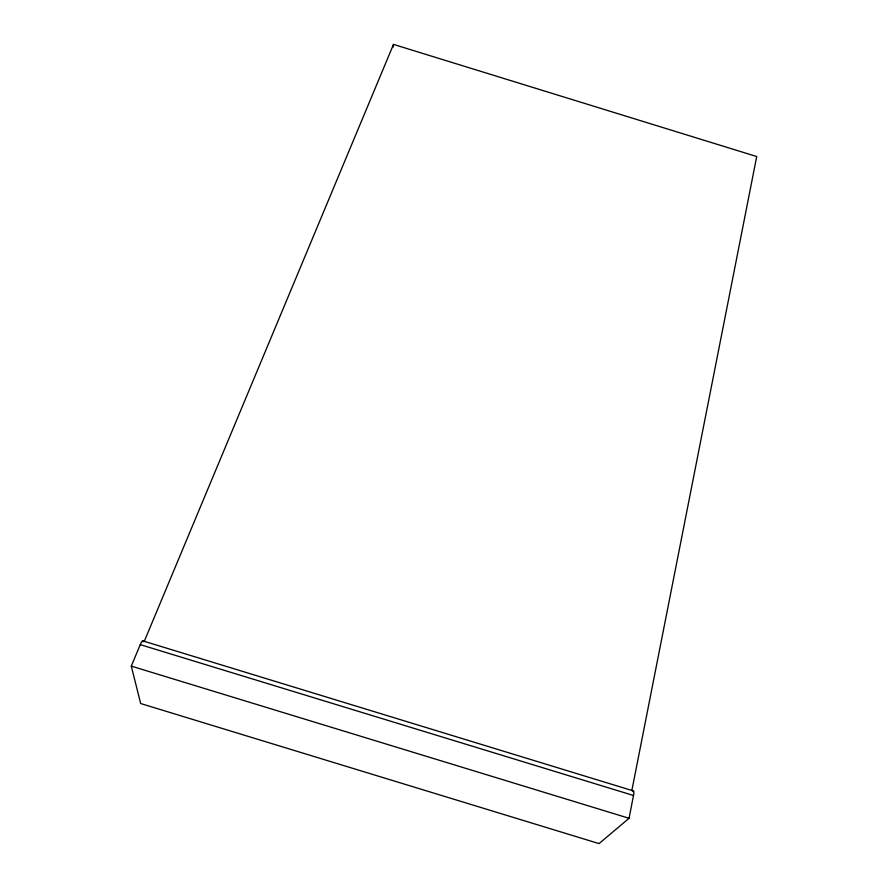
<?xml version="1.0" encoding="UTF-8"?>
<svg xmlns="http://www.w3.org/2000/svg" width="888" height="888" viewBox="0 0 888 888"><rect width="100%" height="100%" fill="white"/><g stroke="black" fill="none" stroke-linecap="round" stroke-linejoin="round"><path stroke-width="1.33" d="M393.162 47.053L393.506 44.4L756.72 156.532L631.845 790.575M142.968 641.846A6.061 1.077 -70.2 0 0 140.271 644.644L131.28 666.111L140.67 703.529L599.045 843.6L629.048 818.281L633.51 795.493A6.05 1.143 -75.9 0 0 632.744 791.641M144.211 641.491L393.506 44.4M142.757 640.859L633.499 790.953M140.271 644.644L633.51 795.493M131.28 666.111L629.048 818.281"/></g></svg>
